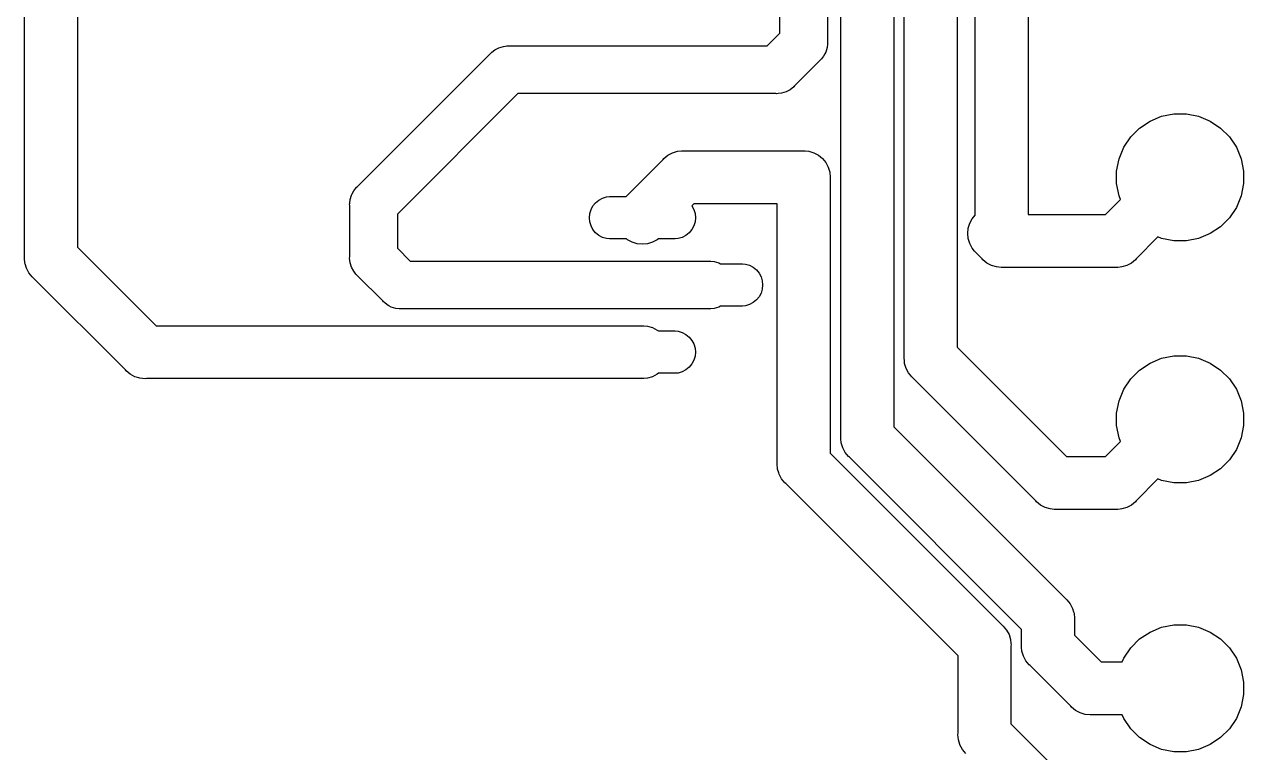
# Model space of a CAD drawing. Extents: x 54 to 197, y -172 to -74.
# Drawn here: x 98.05 to 121.09, y -138.38 to -124.62 of the extents above; entities that cross this region are included whole.
import ezdxf

# ---------------------------------------------------------------- set-up
doc = ezdxf.new("R2010")
doc.units = 0
doc.header["$MEASUREMENT"] = 0
doc.layers.add('BLACK', color=7, linetype='CONTINUOUS')

msp = doc.modelspace()

# ---------------------------------------------------------------- linework, layer by layer
at = {"layer": 'BLACK', "linetype": 'CONTINUOUS'}
for p, q in [((99.052, -108.621), (99.052, -128.825)), ((98.052, -129.007), (98.052, -109.646)), ((116.016, -128.219), (116.016, -116.55)), ((117.016, -116.367), (117.016, -128.208)), ((115.676, -116.725), (115.676, -130.717)), ((114.676, -130.899), (114.676, -116.907)), ((114.476, -122.637), (114.476, -132.219)), ((113.476, -132.401), (113.476, -122.819)), ((113.226, -123.466), (113.226, -124.946)), ((112.326, -124.782), (112.326, -123.63)), ((112.082, -125.026), (112.326, -124.782)), ((106.937, -125.1), (106.964, -125.085)), ((106.964, -125.085), (107.015, -125.058)), ((107.015, -125.058), (107.1, -125.033)), ((107.1, -125.033), (107.166, -125.026)), ((107.166, -125.026), (107.188, -125.024)), ((107.166, -125.026), (107.166, -125.026)), ((107.188, -125.024), (107.21, -125.026)), ((107.21, -125.026), (112.082, -125.026)), ((113.219, -125.056), (113.194, -125.141)), ((113.226, -124.99), (113.219, -125.056)), ((113.226, -124.946), (113.228, -124.968)), ((113.228, -124.968), (113.226, -124.99)), ((113.226, -124.99), (113.226, -124.99)), ((104.345, -127.682), (106.854, -125.173)), ((106.854, -125.173), (106.868, -125.156)), ((106.868, -125.156), (106.885, -125.142)), ((106.885, -125.142), (106.937, -125.1)), ((106.885, -125.142), (106.885, -125.142)), ((113.079, -125.302), (112.602, -125.779)), ((113.096, -125.288), (113.079, -125.302)), ((113.11, -125.271), (113.096, -125.288)), ((113.152, -125.219), (113.11, -125.271)), ((113.11, -125.271), (113.11, -125.271)), ((113.176, -125.173), (113.152, -125.219)), ((113.194, -125.141), (113.176, -125.173)), ((112.602, -125.779), (112.588, -125.796)), ((107.374, -125.926), (105.098, -128.202)), ((112.246, -125.926), (107.374, -125.926)), ((112.268, -125.928), (112.246, -125.926)), ((112.29, -125.926), (112.268, -125.928)), ((112.356, -125.919), (112.29, -125.926)), ((112.29, -125.926), (112.29, -125.926)), ((112.441, -125.894), (112.356, -125.919)), ((112.519, -125.852), (112.441, -125.894)), ((112.588, -125.796), (112.519, -125.852)), ((119.123, -126.576), (119.32, -126.445)), ((119.32, -126.445), (119.538, -126.354)), ((119.538, -126.354), (119.77, -126.308)), ((119.77, -126.308), (120.006, -126.308)), ((120.006, -126.308), (120.238, -126.354)), ((120.238, -126.354), (120.456, -126.445)), ((120.456, -126.445), (120.653, -126.576)), ((118.956, -126.743), (119.123, -126.576)), ((120.653, -126.576), (120.82, -126.743)), ((118.734, -127.158), (118.825, -126.94)), ((118.825, -126.94), (118.956, -126.743)), ((120.82, -126.743), (120.951, -126.94)), ((120.951, -126.94), (121.042, -127.158)), ((110.119, -127.172), (110.135, -127.153)), ((110.135, -127.153), (110.211, -127.09)), ((110.211, -127.09), (110.298, -127.044)), ((110.298, -127.044), (110.392, -127.015)), ((110.392, -127.015), (110.465, -127.008)), ((110.465, -127.008), (110.49, -127.006)), ((110.49, -127.006), (110.515, -127.008)), ((110.515, -127.008), (112.751, -127.008)), ((112.751, -127.008), (112.776, -127.006)), ((112.776, -127.006), (112.801, -127.008)), ((112.801, -127.008), (112.874, -127.015)), ((112.874, -127.015), (112.968, -127.044)), ((112.968, -127.044), (113.055, -127.09)), ((113.055, -127.09), (113.131, -127.153)), ((113.131, -127.153), (113.194, -127.229)), ((118.688, -127.39), (118.734, -127.158)), ((121.042, -127.158), (121.088, -127.39)), ((109.421, -127.87), (110.119, -127.172)), ((113.194, -127.229), (113.24, -127.316)), ((113.24, -127.316), (113.269, -127.41)), ((118.688, -127.626), (118.688, -127.39)), ((121.088, -127.39), (121.088, -127.626)), ((113.269, -127.41), (113.278, -127.508)), ((113.278, -127.508), (113.276, -127.533)), ((113.276, -127.533), (113.276, -132.716)), ((118.734, -127.858), (118.688, -127.626)), ((121.088, -127.626), (121.042, -127.858)), ((104.205, -127.928), (104.23, -127.843)), ((104.23, -127.843), (104.245, -127.816)), ((104.245, -127.816), (104.272, -127.765)), ((104.272, -127.765), (104.314, -127.713)), ((104.314, -127.713), (104.328, -127.696)), ((104.328, -127.696), (104.345, -127.682)), ((118.762, -127.926), (118.734, -127.858)), ((121.042, -127.858), (120.951, -128.076)), ((104.196, -128.016), (104.198, -127.994)), ((104.198, -128.038), (104.196, -128.016)), ((104.198, -127.994), (104.205, -127.928)), ((104.198, -127.994), (104.198, -127.994)), ((104.198, -129.01), (104.198, -128.038)), ((108.757, -128.116), (108.794, -128.047)), ((108.794, -128.047), (108.844, -127.986)), ((108.844, -127.986), (108.905, -127.936)), ((108.905, -127.936), (108.974, -127.899)), ((108.974, -127.899), (109.05, -127.876)), ((109.05, -127.876), (109.108, -127.87)), ((109.108, -127.87), (109.421, -127.87)), ((110.697, -128.008), (110.66, -128.045)), ((110.66, -128.045), (110.662, -128.047)), ((110.662, -128.047), (110.699, -128.116)), ((112.276, -128.008), (110.697, -128.008)), ((112.276, -132.898), (112.276, -128.008)), ((118.481, -128.208), (118.762, -127.926)), ((120.951, -128.076), (120.82, -128.273)), ((105.098, -128.202), (105.098, -128.846)), ((108.726, -128.27), (108.734, -128.192)), ((108.734, -128.348), (108.726, -128.27)), ((108.734, -128.192), (108.757, -128.116)), ((110.699, -128.116), (110.722, -128.192)), ((110.722, -128.192), (110.73, -128.27)), ((110.73, -128.27), (110.722, -128.348)), ((115.912, -128.376), (115.958, -128.289)), ((115.958, -128.289), (116.016, -128.219)), ((117.016, -128.208), (118.481, -128.208)), ((120.82, -128.273), (120.653, -128.44)), ((108.757, -128.424), (108.734, -128.348)), ((108.794, -128.493), (108.757, -128.424)), ((108.844, -128.554), (108.794, -128.493)), ((108.905, -128.604), (108.844, -128.554)), ((110.612, -128.554), (110.551, -128.604)), ((110.662, -128.493), (110.612, -128.554)), ((110.699, -128.424), (110.662, -128.493)), ((110.722, -128.348), (110.699, -128.424)), ((115.874, -128.568), (115.883, -128.47)), ((115.883, -128.47), (115.912, -128.376)), ((120.653, -128.44), (120.456, -128.571)), ((108.974, -128.641), (108.905, -128.604)), ((109.05, -128.664), (108.974, -128.641)), ((109.108, -128.67), (109.05, -128.664)), ((109.427, -128.67), (109.108, -128.67)), ((109.449, -128.688), (109.427, -128.67)), ((109.536, -128.734), (109.449, -128.688)), ((109.63, -128.763), (109.536, -128.734)), ((109.728, -128.772), (109.63, -128.763)), ((109.826, -128.763), (109.728, -128.772)), ((109.92, -128.734), (109.826, -128.763)), ((110.007, -128.688), (109.92, -128.734)), ((110.029, -128.67), (110.007, -128.688)), ((110.348, -128.67), (110.029, -128.67)), ((110.406, -128.664), (110.348, -128.67)), ((110.482, -128.641), (110.406, -128.664)), ((110.551, -128.604), (110.482, -128.641)), ((115.883, -128.666), (115.874, -128.568)), ((115.912, -128.76), (115.883, -128.666)), ((115.958, -128.847), (115.912, -128.76)), ((119.47, -128.634), (119.059, -129.044)), ((119.538, -128.662), (119.47, -128.634)), ((119.77, -128.708), (119.538, -128.662)), ((120.006, -128.708), (119.77, -128.708)), ((120.238, -128.662), (120.006, -128.708)), ((120.456, -128.571), (120.238, -128.662)), ((98.0496, -129.032), (98.052, -129.007)), ((99.052, -128.825), (100.537, -130.31)), ((104.196, -129.032), (104.198, -129.01)), ((105.098, -128.846), (105.342, -129.09)), ((116.005, -128.904), (115.958, -128.847)), ((116.145, -129.044), (116.005, -128.904)), ((98.0592, -129.13), (98.0496, -129.032)), ((98.0629, -129.142), (98.0592, -129.13)), ((98.0878, -129.224), (98.0629, -129.142)), ((98.1343, -129.311), (98.0878, -129.224)), ((104.205, -129.12), (104.196, -129.032)), ((104.23, -129.205), (104.205, -129.12)), ((104.272, -129.283), (104.23, -129.205)), ((105.342, -129.09), (111.02, -129.09)), ((111.02, -129.09), (111.086, -129.097)), ((111.086, -129.097), (111.171, -129.122)), ((111.171, -129.122), (111.204, -129.14)), ((111.204, -129.14), (111.618, -129.14)), ((111.618, -129.14), (111.676, -129.146)), ((111.676, -129.146), (111.752, -129.169)), ((111.752, -129.169), (111.821, -129.206)), ((111.821, -129.206), (111.882, -129.256)), ((116.161, -129.063), (116.145, -129.044)), ((116.237, -129.126), (116.161, -129.063)), ((116.324, -129.172), (116.237, -129.126)), ((116.418, -129.201), (116.324, -129.172)), ((116.506, -129.209), (116.418, -129.201)), ((116.516, -129.21), (116.506, -129.209)), ((116.541, -129.208), (116.516, -129.21)), ((116.516, -129.21), (116.516, -129.21)), ((118.663, -129.208), (116.541, -129.208)), ((118.688, -129.21), (118.663, -129.208)), ((118.713, -129.208), (118.688, -129.21)), ((118.755, -129.204), (118.713, -129.208)), ((118.786, -129.201), (118.755, -129.204)), ((118.88, -129.172), (118.786, -129.201)), ((118.786, -129.201), (118.786, -129.201)), ((118.967, -129.126), (118.88, -129.172)), ((119.043, -129.063), (118.967, -129.126)), ((119.059, -129.044), (119.043, -129.063)), ((98.1967, -129.387), (98.1343, -129.311)), ((98.2158, -129.403), (98.1967, -129.387)), ((99.9591, -131.146), (98.2158, -129.403)), ((104.314, -129.335), (104.272, -129.283)), ((104.328, -129.352), (104.314, -129.335)), ((104.314, -129.335), (104.314, -129.335)), ((104.345, -129.366), (104.328, -129.352)), ((104.822, -129.843), (104.345, -129.366)), ((111.882, -129.256), (111.932, -129.317)), ((111.932, -129.317), (111.969, -129.386)), ((111.969, -129.386), (111.992, -129.462)), ((111.992, -129.462), (112, -129.54)), ((111.969, -129.694), (111.932, -129.763)), ((111.992, -129.618), (111.969, -129.694)), ((112, -129.54), (111.992, -129.618)), ((104.836, -129.86), (104.822, -129.843)), ((104.853, -129.874), (104.836, -129.86)), ((104.905, -129.916), (104.853, -129.874)), ((104.853, -129.874), (104.853, -129.874)), ((104.939, -129.934), (104.905, -129.916)), ((104.983, -129.958), (104.939, -129.934)), ((111.676, -129.934), (111.618, -129.94)), ((111.752, -129.911), (111.676, -129.934)), ((111.821, -129.874), (111.752, -129.911)), ((111.882, -129.824), (111.821, -129.874)), ((111.932, -129.763), (111.882, -129.824)), ((105.068, -129.983), (104.983, -129.958)), ((105.134, -129.99), (105.068, -129.983)), ((105.156, -129.992), (105.134, -129.99)), ((105.134, -129.99), (105.134, -129.99)), ((105.178, -129.99), (105.156, -129.992)), ((111.02, -129.99), (105.178, -129.99)), ((111.086, -129.983), (111.02, -129.99)), ((111.171, -129.958), (111.086, -129.983)), ((111.204, -129.94), (111.171, -129.958)), ((111.618, -129.94), (111.204, -129.94)), ((100.537, -130.31), (109.753, -130.31)), ((109.753, -130.31), (109.826, -130.317)), ((109.826, -130.317), (109.92, -130.346)), ((109.92, -130.346), (110.007, -130.392)), ((110.007, -130.392), (110.029, -130.41)), ((110.029, -130.41), (110.348, -130.41)), ((110.348, -130.41), (110.406, -130.416)), ((110.406, -130.416), (110.482, -130.439)), ((110.482, -130.439), (110.551, -130.476)), ((110.551, -130.476), (110.612, -130.526)), ((110.612, -130.526), (110.662, -130.587)), ((110.662, -130.587), (110.699, -130.656)), ((110.699, -130.656), (110.722, -130.732)), ((110.722, -130.732), (110.73, -130.81)), ((110.73, -130.81), (110.722, -130.888)), ((115.676, -130.717), (117.739, -132.78)), ((110.662, -131.033), (110.612, -131.094)), ((110.699, -130.964), (110.662, -131.033)), ((110.722, -130.888), (110.699, -130.964)), ((114.674, -130.924), (114.676, -130.899)), ((114.678, -130.966), (114.674, -130.924)), ((114.683, -131.022), (114.678, -130.966)), ((114.712, -131.116), (114.683, -131.022)), ((119.123, -131.148), (119.32, -131.017)), ((119.32, -131.017), (119.538, -130.926)), ((119.538, -130.926), (119.77, -130.88)), ((119.77, -130.88), (120.006, -130.88)), ((120.006, -130.88), (120.238, -130.926)), ((120.238, -130.926), (120.456, -131.017)), ((120.456, -131.017), (120.653, -131.148)), ((99.9747, -131.165), (99.9591, -131.146)), ((100.051, -131.228), (99.9747, -131.165)), ((100.138, -131.274), (100.051, -131.228)), ((100.213, -131.297), (100.138, -131.274)), ((100.232, -131.303), (100.213, -131.297)), ((100.33, -131.312), (100.232, -131.303)), ((100.355, -131.31), (100.33, -131.312)), ((109.753, -131.31), (100.355, -131.31)), ((109.826, -131.303), (109.753, -131.31)), ((109.92, -131.274), (109.826, -131.303)), ((110.007, -131.228), (109.92, -131.274)), ((110.029, -131.21), (110.007, -131.228)), ((110.348, -131.21), (110.029, -131.21)), ((110.406, -131.204), (110.348, -131.21)), ((110.482, -131.181), (110.406, -131.204)), ((110.551, -131.144), (110.482, -131.181)), ((110.612, -131.094), (110.551, -131.144)), ((114.758, -131.203), (114.712, -131.116)), ((114.821, -131.279), (114.758, -131.203)), ((114.84, -131.295), (114.821, -131.279)), ((117.161, -133.616), (114.84, -131.295)), ((118.825, -131.512), (118.956, -131.315)), ((118.956, -131.315), (119.123, -131.148)), ((120.653, -131.148), (120.82, -131.315)), ((120.82, -131.315), (120.951, -131.512)), ((118.734, -131.73), (118.825, -131.512)), ((120.951, -131.512), (121.042, -131.73)), ((118.688, -131.962), (118.734, -131.73)), ((121.042, -131.73), (121.088, -131.962)), ((118.688, -132.198), (118.688, -131.962)), ((121.088, -131.962), (121.088, -132.198)), ((114.476, -132.219), (117.728, -135.471)), ((118.734, -132.43), (118.688, -132.198)), ((121.088, -132.198), (121.042, -132.43)), ((113.474, -132.426), (113.476, -132.401)), ((113.476, -132.45), (113.474, -132.426)), ((113.483, -132.524), (113.476, -132.45)), ((118.762, -132.498), (118.734, -132.43)), ((121.042, -132.43), (120.951, -132.648)), ((113.512, -132.618), (113.483, -132.524)), ((113.558, -132.705), (113.512, -132.618)), ((118.481, -132.78), (118.762, -132.498)), ((120.951, -132.648), (120.82, -132.845)), ((112.274, -132.923), (112.276, -132.898)), ((112.283, -133.021), (112.274, -132.923)), ((113.276, -132.716), (116.528, -135.968)), ((113.621, -132.781), (113.558, -132.705)), ((113.64, -132.797), (113.621, -132.781)), ((116.892, -136.049), (113.64, -132.797)), ((117.739, -132.78), (118.481, -132.78)), ((120.82, -132.845), (120.653, -133.012)), ((112.304, -133.088), (112.283, -133.021)), ((112.312, -133.115), (112.304, -133.088)), ((112.358, -133.202), (112.312, -133.115)), ((120.456, -133.143), (120.238, -133.234)), ((120.653, -133.012), (120.456, -133.143)), ((112.421, -133.278), (112.358, -133.202)), ((112.44, -133.294), (112.421, -133.278)), ((115.692, -136.546), (112.44, -133.294)), ((119.47, -133.206), (119.059, -133.616)), ((119.538, -133.234), (119.47, -133.206)), ((119.77, -133.28), (119.538, -133.234)), ((120.006, -133.28), (119.77, -133.28)), ((120.238, -133.234), (120.006, -133.28)), ((117.177, -133.635), (117.161, -133.616)), ((119.059, -133.616), (119.043, -133.635)), ((117.253, -133.698), (117.177, -133.635)), ((117.34, -133.744), (117.253, -133.698)), ((117.434, -133.773), (117.34, -133.744)), ((117.507, -133.78), (117.434, -133.773)), ((117.532, -133.782), (117.507, -133.78)), ((117.507, -133.78), (117.507, -133.78)), ((117.557, -133.78), (117.532, -133.782)), ((118.663, -133.78), (117.557, -133.78)), ((118.688, -133.782), (118.663, -133.78)), ((118.713, -133.78), (118.688, -133.782)), ((118.755, -133.776), (118.713, -133.78)), ((118.786, -133.773), (118.755, -133.776)), ((118.88, -133.744), (118.786, -133.773)), ((118.786, -133.773), (118.786, -133.773)), ((118.967, -133.698), (118.88, -133.744)), ((119.043, -133.635), (118.967, -133.698)), ((117.728, -135.471), (117.747, -135.487)), ((117.747, -135.487), (117.81, -135.563)), ((117.81, -135.563), (117.856, -135.65)), ((117.856, -135.65), (117.876, -135.715)), ((117.876, -135.715), (117.885, -135.744)), ((117.885, -135.744), (117.894, -135.842)), ((117.894, -135.842), (117.892, -135.866)), ((117.892, -135.866), (117.892, -136.154)), ((116.528, -135.968), (116.547, -135.984)), ((116.547, -135.984), (116.61, -136.06)), ((116.61, -136.06), (116.656, -136.147)), ((116.656, -136.147), (116.685, -136.241)), ((116.892, -136.337), (116.892, -136.049)), ((117.892, -136.154), (118.398, -136.66)), ((119.123, -136.228), (119.32, -136.097)), ((119.32, -136.097), (119.538, -136.006)), ((119.538, -136.006), (119.77, -135.96)), ((119.77, -135.96), (120.006, -135.96)), ((120.006, -135.96), (120.238, -136.006)), ((120.238, -136.006), (120.456, -136.097)), ((120.456, -136.097), (120.653, -136.228)), ((116.685, -136.241), (116.692, -136.314)), ((116.692, -136.314), (116.692, -136.314)), ((116.692, -136.314), (116.694, -136.339)), ((116.694, -136.339), (116.692, -136.363)), ((116.692, -136.363), (116.692, -137.829)), ((116.89, -136.361), (116.892, -136.337)), ((116.892, -136.386), (116.89, -136.361)), ((116.899, -136.459), (116.892, -136.386)), ((118.956, -136.395), (119.123, -136.228)), ((120.653, -136.228), (120.82, -136.395)), ((115.692, -138.011), (115.692, -136.546)), ((116.928, -136.553), (116.899, -136.459)), ((116.974, -136.64), (116.928, -136.553)), ((118.796, -136.66), (118.825, -136.592)), ((118.825, -136.592), (118.956, -136.395)), ((120.82, -136.395), (120.951, -136.592)), ((120.951, -136.592), (121.042, -136.81)), ((117.037, -136.716), (116.974, -136.64)), ((117.056, -136.732), (117.037, -136.716)), ((117.82, -137.496), (117.056, -136.732)), ((118.398, -136.66), (118.796, -136.66)), ((121.042, -136.81), (121.088, -137.042)), ((121.088, -137.042), (121.088, -137.278)), ((121.088, -137.278), (121.042, -137.51)), ((117.836, -137.515), (117.82, -137.496)), ((117.912, -137.578), (117.836, -137.515)), ((121.042, -137.51), (120.951, -137.728)), ((117.999, -137.624), (117.912, -137.578)), ((118.093, -137.653), (117.999, -137.624)), ((118.191, -137.662), (118.093, -137.653)), ((118.216, -137.66), (118.191, -137.662)), ((118.796, -137.66), (118.216, -137.66)), ((118.825, -137.728), (118.796, -137.66)), ((118.956, -137.925), (118.825, -137.728)), ((120.951, -137.728), (120.82, -137.925)), ((116.692, -137.829), (119.47, -140.606)), ((119.123, -138.092), (118.956, -137.925)), ((120.82, -137.925), (120.653, -138.092)), ((115.69, -138.036), (115.692, -138.011)), ((115.699, -138.134), (115.69, -138.036)), ((115.725, -138.22), (115.699, -138.134)), ((115.728, -138.228), (115.725, -138.22)), ((115.774, -138.315), (115.728, -138.228)), ((119.32, -138.223), (119.123, -138.092)), ((119.538, -138.314), (119.32, -138.223)), ((120.456, -138.223), (120.238, -138.314)), ((120.653, -138.092), (120.456, -138.223)), ((115.837, -138.391), (115.774, -138.315)), ((119.77, -138.36), (119.538, -138.314)), ((120.006, -138.36), (119.77, -138.36)), ((120.238, -138.314), (120.006, -138.36))]:
    msp.add_line(p, q, dxfattribs=at)

doc.saveas('drawing.dxf')
